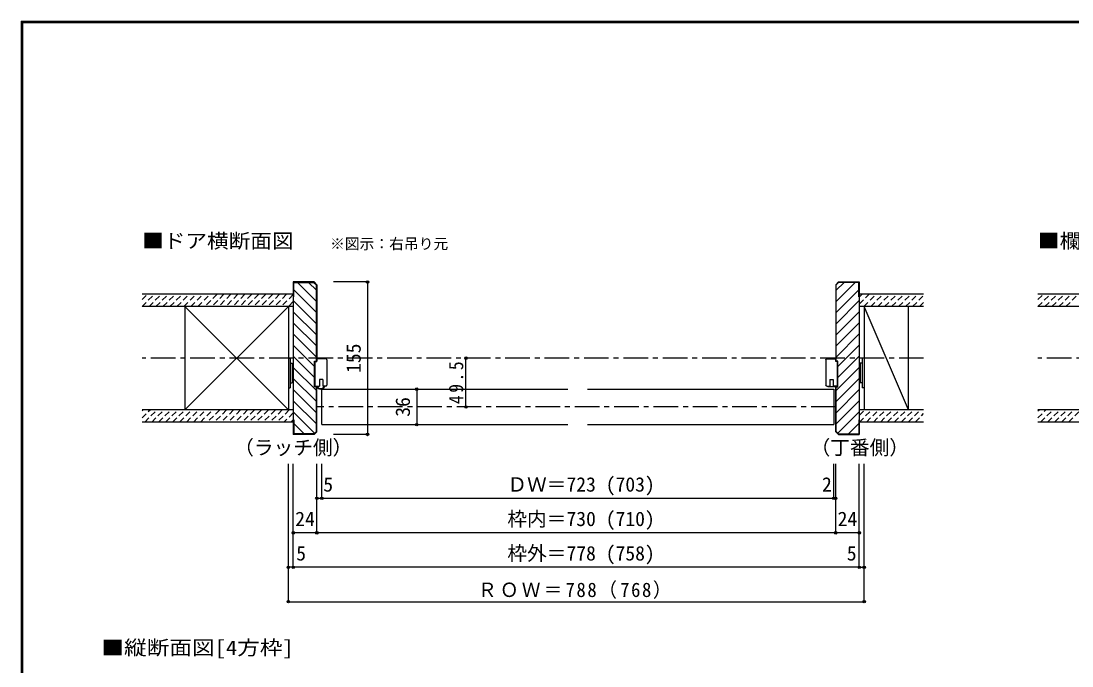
# Model space of a CAD drawing. Units: millimetres at full size, sheet at 1:5. Extents: x -975 to 975, y -715 to 698.
# Drawn here: x -975 to 93, y 43 to 698 of the extents above; entities that cross this region are included whole.
import ezdxf
from ezdxf.enums import TextEntityAlignment as Align

# ---------------------------------------------------------------- set-up
doc = ezdxf.new("R2010")
doc.units = ezdxf.units.MM
doc.header["$LTSCALE"] = 5
doc.header["$PDMODE"] = 32
doc.header["$PDSIZE"] = 2.5
doc.linetypes.add('CHAIN1', pattern=[8, 5, -1, 1, -1])
doc.linetypes.add('DASHED1', pattern=[1.8, 1.2, -0.6])
for name, color, linetype in [('0-0_補助線', 3, 'Continuous'), ('0-1_通り芯', 4, 'CHAIN1'), ('0-3_仕上げ', 2, 'Continuous'), ('0-6_扉', 6, 'Continuous'), ('0-A_文字', 7, 'Continuous'), ('0-B_寸法', 7, 'Continuous'), ('0-C_ハッチ', 4, 'DASHED1'), ('F-1_枠', 6, 'Continuous')]:
    doc.layers.add(name, color=color, linetype=linetype)
doc.styles.add('ＭＳ ゴシック', font='')
doc.styles.get('ＭＳ ゴシック').set_extended_font_data('MS Gothic')

# ---------------------------------------------------------------- blocks, each defined once
blk = doc.blocks.new('03')
at = {"layer": '0-0_補助線', "color": 7}
for p, q in [((-4.902, -11.686), (-4.902, 13.314)), ((5.898, 16.314), (-3.102, 16.314)), ((6.898, 15.314), (6.898, -10.686)), ((2.798, -4.686), (2.798, -11.686)), ((-4.902, -11.686), (-0.602, -11.686)), ((5.898, -11.686), (2.798, -11.686))]:
    blk.add_line(p, q, dxfattribs=at)
for points in [[(-4.902, 13.314), (-3.102, 13.314), (-3.102, 16.314)], [(2.798, -4.686), (-0.602, -4.686), (-0.602, -11.686)]]:
    blk.add_lwpolyline(points, dxfattribs=at)
for centre, radius, start, end in [((5.898, 15.314), 1, 0, 90), ((0.862, -10.205), 3.887, 202.39487, 337.60513), ((5.898, -10.686), 1, 270, 0)]:
    blk.add_arc(centre, radius, start, end, dxfattribs=at)
blk = doc.blocks.new('02')
at = {"layer": '0-0_補助線', "color": 7}
for p, q in [((-4.998, -10.239), (-4.998, 14.761)), ((5.802, 17.761), (-3.198, 17.761)), ((6.802, 16.761), (6.802, -9.239)), ((-4.998, -10.239), (-0.698, -10.239)), ((2.702, -3.239), (2.702, -10.239)), ((5.802, -10.239), (2.702, -10.239)), ((5.002, -10.239), (4.402, -10.839))]:
    blk.add_line(p, q, dxfattribs=at)
for points in [[(-4.998, 14.761), (-3.198, 14.761), (-3.198, 17.761)], [(-3.469, -10.239), (-2.869, -10.839), (4.402, -10.839)], [(2.702, -3.239), (-0.698, -3.239), (-0.698, -10.239)]]:
    blk.add_lwpolyline(points, dxfattribs=at)
for centre, start, end in [((5.802, 16.761), 0, 90), ((5.802, -9.239), 270, 0)]:
    blk.add_arc(centre, 1, start, end, dxfattribs=at)

msp = doc.modelspace()

# ---------------------------------------------------------------- linework, layer by layer
at = {"layer": '0-0_補助線'}
for p, q in [((-698.451, 433.167), (-698.451, 278.167)), ((-677.279, 433.167), (-698.451, 433.167)), ((-677.486, 432.667), (-674.95, 430.131)), ((-677.279, 433.167), (-674.451, 430.338)), ((-674.95, 352.671), (-674.95, 430.131)), ((-674.451, 430.338), (-674.451, 352.671)), ((-144.622, 433.167), (-147.451, 430.338)), ((-147.451, 430.338), (-147.451, 352.671)), ((-144.415, 432.667), (-146.951, 430.131)), ((-146.951, 352.671), (-146.951, 430.131)), ((-144.622, 433.167), (-123.451, 433.167)), ((-123.951, 432.667), (-144.415, 432.667)), ((-123.951, 418.167), (-123.951, 432.667)), ((-123.451, 433.167), (-123.451, 278.167)), ((-697.951, 418.167), (-698.451, 418.167)), ((-123.951, 418.167), (-123.451, 418.167)), ((-145.184, 352.671), (-147.451, 352.671)), ((-145.184, 326.671), (-145.184, 352.671)), ((-674.451, 326.671), (-676.717, 326.671)), ((-674.95, 281.202), (-674.95, 326.671)), ((-674.451, 280.995), (-674.451, 326.671)), ((-147.451, 326.671), (-145.184, 326.671)), ((-147.451, 280.995), (-147.451, 326.671)), ((-146.951, 281.202), (-146.951, 326.671)), ((-697.951, 293.167), (-698.451, 293.167)), ((-697.951, 293.167), (-697.951, 278.667)), ((-123.951, 293.167), (-123.951, 278.667)), ((-123.951, 293.167), (-123.451, 293.167)), ((-677.279, 278.167), (-698.451, 278.167)), ((-677.486, 278.667), (-697.951, 278.667)), ((-677.486, 278.667), (-674.95, 281.202)), ((-677.279, 278.167), (-674.451, 280.995)), ((-144.622, 278.167), (-147.451, 280.995)), ((-144.415, 278.667), (-146.951, 281.202)), ((-144.622, 278.167), (-123.451, 278.167)), ((-144.415, 278.667), (-123.951, 278.667))]:
    msp.add_line(p, q, dxfattribs=at)
at = {"layer": '0-0_補助線', "color": 4}
for p, q in [((-694.284, 432.667), (-674.95, 413.333)), ((-682.97, 432.667), (-674.95, 424.647)), ((-138.931, 432.667), (-146.951, 424.647)), ((-127.617, 432.667), (-146.951, 413.333)), ((-697.951, 425.02), (-674.95, 402.019)), ((-123.951, 425.02), (-146.951, 402.019)), ((-698.451, 414.206), (-674.95, 390.706)), ((-123.451, 414.206), (-146.951, 390.706)), ((-698.451, 402.892), (-674.95, 379.392)), ((-123.451, 402.892), (-146.951, 379.392)), ((-698.451, 391.578), (-674.95, 368.078)), ((-123.451, 391.578), (-146.951, 368.078)), ((-698.451, 380.265), (-674.95, 356.765)), ((-123.451, 380.265), (-146.951, 356.765)), ((-698.451, 368.951), (-676.717, 347.218)), ((-123.451, 368.951), (-145.184, 347.218)), ((-698.451, 357.637), (-676.717, 335.904)), ((-123.451, 357.637), (-145.184, 335.904)), ((-698.451, 346.324), (-674.95, 322.824)), ((-123.451, 346.324), (-146.951, 322.824)), ((-698.451, 335.009), (-674.95, 311.51)), ((-123.451, 335.009), (-146.951, 311.51)), ((-698.451, 323.696), (-674.95, 300.196)), ((-123.451, 323.696), (-146.951, 300.196)), ((-698.451, 312.382), (-674.95, 288.882)), ((-123.451, 312.382), (-146.951, 288.882)), ((-698.451, 301.069), (-676.767, 279.386)), ((-123.451, 301.069), (-145.134, 279.386)), ((-697.951, 289.255), (-687.362, 278.667)), ((-123.951, 289.255), (-134.539, 278.667))]:
    msp.add_line(p, q, dxfattribs=at)
at = {"layer": '0-0_補助線', "color": 7}
for p, q in [((-703.426, 355.667), (-701.426, 355.667)), ((-703.426, 355.667), (-703.426, 325.667)), ((-701.426, 355.667), (-701.426, 325.667)), ((-120.475, 355.667), (-120.475, 325.667)), ((-118.475, 355.667), (-120.475, 355.667)), ((-118.475, 355.667), (-118.475, 325.667)), ((-701.426, 350.667), (-699.426, 350.667)), ((-699.426, 350.667), (-699.426, 330.667)), ((-699.426, 349.667), (-698.451, 349.667)), ((-122.475, 349.667), (-123.451, 349.667)), ((-120.475, 350.667), (-122.475, 350.667)), ((-122.475, 350.667), (-122.475, 330.667)), ((-699.426, 331.667), (-698.451, 331.667)), ((-122.475, 331.667), (-123.451, 331.667)), ((-703.426, 325.667), (-701.426, 325.667)), ((-701.426, 330.667), (-699.426, 330.667)), ((-120.475, 330.667), (-122.475, 330.667)), ((-118.475, 325.667), (-120.475, 325.667))]:
    msp.add_line(p, q, dxfattribs=at)
at = {"layer": '0-0_補助線'}
for points in [[(-697.951, 418.167), (-697.951, 432.667), (-677.486, 432.667)], [(-676.717, 326.671), (-676.717, 352.671), (-674.451, 352.671)]]:
    msp.add_lwpolyline(points, dxfattribs=at)
at = {"layer": '0-0_補助線', "color": 7}
msp.add_arc((-670.486, 328.652), 4.487, 199.27144, 340.72855, dxfattribs=at)
at = {"layer": '0-1_通り芯'}
for p, q in [((-58.066, 355.667), (-852.05, 355.667)), ((852.05, 355.667), (58.066, 355.667)), ((-147.451, 306.167), (-674.451, 306.167))]:
    msp.add_line(p, q, dxfattribs=at)
at = {"layer": '0-3_仕上げ'}
for p, q in [((-698.451, 420.667), (-852.05, 420.667)), ((-58.066, 420.667), (-123.451, 420.667)), ((211.666, 420.667), (58.066, 420.667)), ((-698.451, 408.167), (-852.05, 408.167)), ((-58.066, 408.167), (-123.451, 408.167)), ((211.666, 408.167), (58.066, 408.167)), ((-698.451, 303.167), (-852.05, 303.167)), ((-58.066, 303.167), (-123.451, 303.167)), ((211.666, 303.167), (58.066, 303.167)), ((-698.451, 290.667), (-852.05, 290.667)), ((-58.066, 290.667), (-123.451, 290.667)), ((211.666, 290.667), (58.066, 290.667))]:
    msp.add_line(p, q, dxfattribs=at)
at = {"layer": '0-3_仕上げ', "color": 3}
for p, q in [((-808.426, 408.167), (-808.426, 303.167)), ((-703.426, 408.167), (-703.426, 303.167)), ((-118.475, 408.167), (-118.475, 303.167)), ((-73.475, 303.167), (-73.475, 408.167))]:
    msp.add_line(p, q, dxfattribs=at)
at = {"layer": '0-3_仕上げ', "color": 7}
for p, q in [((-703.426, 303.167), (-808.426, 408.167)), ((-808.426, 303.167), (-703.426, 408.167)), ((-73.475, 303.167), (-118.475, 408.167))]:
    msp.add_line(p, q, dxfattribs=at)
at = {"layer": '0-6_扉'}
for p, q in [((-399.451, 324.167), (-149.451, 324.167)), ((-149.451, 324.167), (-149.451, 288.167)), ((-669.451, 288.167), (-419.451, 288.167)), ((-399.451, 288.167), (-149.451, 288.167))]:
    msp.add_line(p, q, dxfattribs=at)
msp.add_lwpolyline([(-669.451, 288.167), (-669.451, 324.167), (-419.451, 324.167)], dxfattribs=at)
at = {"layer": '0-B_寸法', "color": 4}
for p, q in [((-623.029, 433.167), (-657.551, 433.167)), ((-523.029, 306.167), (-523.029, 355.667)), ((-573.029, 324.167), (-573.029, 288.167)), ((-703.426, 143.167), (-703.426, 248.167)), ((-698.451, 143.167), (-698.451, 248.167)), ((-698.451, 143.167), (-698.451, 248.167)), ((-674.451, 178.167), (-674.451, 248.167)), ((-669.451, 213.167), (-669.451, 248.167)), ((-149.451, 213.167), (-149.451, 248.167)), ((-147.451, 178.167), (-147.451, 248.167)), ((-123.451, 143.167), (-123.451, 248.167)), ((-123.451, 143.167), (-123.451, 248.167)), ((-118.475, 143.167), (-118.475, 248.167)), ((-147.451, 213.167), (-674.451, 213.167)), ((-123.451, 178.167), (-698.451, 178.167)), ((-703.426, 108.167), (-703.426, 143.167)), ((-698.451, 143.167), (-703.426, 143.167)), ((-123.451, 143.167), (-698.451, 143.167)), ((-123.451, 143.167), (-118.475, 143.167)), ((-118.475, 108.167), (-118.475, 143.167)), ((-703.426, 108.167), (-118.475, 108.167))]:
    msp.add_line(p, q, dxfattribs=at)
msp.add_lwpolyline([(-623.029, 433.167), (-623.029, 278.167), (-657.551, 278.167)], dxfattribs=at)
at = {"layer": '0-B_寸法'}
for p in [(-623.029, 433.167), (-523.029, 355.667), (-573.029, 324.167), (-523.029, 306.167), (-573.029, 288.167), (-623.029, 278.167), (-674.451, 213.167), (-669.451, 213.167), (-149.451, 213.167), (-147.451, 213.167), (-698.451, 178.167), (-674.451, 178.167), (-147.451, 178.167), (-123.451, 178.167), (-703.426, 143.167), (-698.451, 143.167), (-123.451, 143.167), (-118.475, 143.167), (-703.426, 108.167), (-118.475, 108.167)]:
    msp.add_point(p, dxfattribs=at)
at = {"layer": '0-C_ハッチ'}
for p, q in [((-852.05, 415.238), (-846.621, 420.667)), ((-852.05, 408.167), (-839.55, 420.667)), ((-844.979, 408.167), (-832.479, 420.667)), ((-837.908, 408.167), (-825.408, 420.667)), ((-830.837, 408.167), (-818.337, 420.667)), ((-823.766, 408.167), (-811.266, 420.667)), ((-816.695, 408.167), (-804.195, 420.667)), ((-809.624, 408.167), (-797.124, 420.667)), ((-802.553, 408.167), (-790.053, 420.667)), ((-795.482, 408.167), (-782.982, 420.667)), ((-775.911, 420.667), (-788.411, 408.167)), ((-768.84, 420.667), (-781.34, 408.167)), ((-761.769, 420.667), (-774.269, 408.167)), ((-754.697, 420.667), (-767.197, 408.167)), ((-747.626, 420.667), (-760.126, 408.167)), ((-740.555, 420.667), (-753.055, 408.167)), ((-733.484, 420.667), (-745.984, 408.167)), ((-726.413, 420.667), (-738.913, 408.167)), ((-719.342, 420.667), (-731.842, 408.167)), ((-712.271, 420.667), (-724.771, 408.167)), ((-705.2, 420.667), (-717.7, 408.167)), ((-698.451, 420.345), (-710.629, 408.167)), ((-123.451, 417.768), (-120.551, 420.667)), ((-123.451, 410.696), (-113.48, 420.667)), ((-118.909, 408.167), (-106.409, 420.667)), ((-111.838, 408.167), (-99.338, 420.667)), ((-104.767, 408.167), (-92.267, 420.667)), ((-97.696, 408.167), (-85.196, 420.667)), ((-90.625, 408.167), (-78.125, 420.667)), ((-83.554, 408.167), (-71.054, 420.667)), ((-76.483, 408.167), (-63.983, 420.667)), ((-69.412, 408.167), (-58.066, 419.512)), ((58.066, 415.238), (63.495, 420.667)), ((58.066, 408.167), (70.566, 420.667)), ((65.137, 408.167), (77.637, 420.667)), ((72.208, 408.167), (84.708, 420.667)), ((79.279, 408.167), (91.779, 420.667)), ((86.35, 408.167), (98.85, 420.667)), ((-698.451, 413.274), (-703.558, 408.167)), ((-62.341, 408.167), (-58.066, 412.441)), ((-852.05, 302.101), (-850.984, 303.167)), ((-852.05, 295.03), (-843.913, 303.167)), ((-849.342, 290.667), (-836.842, 303.167)), ((-842.271, 290.667), (-829.771, 303.167)), ((-835.2, 290.667), (-822.7, 303.167)), ((-828.129, 290.667), (-815.629, 303.167)), ((-821.058, 290.667), (-808.558, 303.167)), ((-813.987, 290.667), (-801.487, 303.167)), ((-806.916, 290.667), (-794.416, 303.167)), ((-799.845, 290.667), (-787.345, 303.167)), ((-792.774, 290.667), (-780.274, 303.167)), ((-773.202, 303.167), (-785.702, 290.667)), ((-766.131, 303.167), (-778.631, 290.667)), ((-759.06, 303.167), (-771.56, 290.667)), ((-751.989, 303.167), (-764.489, 290.667)), ((-744.918, 303.167), (-757.418, 290.667)), ((-737.847, 303.167), (-750.347, 290.667)), ((-730.776, 303.167), (-743.276, 290.667)), ((-723.705, 303.167), (-736.205, 290.667)), ((-716.634, 303.167), (-729.134, 290.667)), ((-709.563, 303.167), (-722.063, 290.667)), ((-702.492, 303.167), (-714.992, 290.667)), ((-698.451, 300.137), (-707.921, 290.667)), ((-123.451, 297.559), (-117.843, 303.167)), ((-123.361, 290.578), (-110.772, 303.167)), ((-116.201, 290.667), (-103.701, 303.167)), ((-109.13, 290.667), (-96.63, 303.167)), ((-102.059, 290.667), (-89.559, 303.167)), ((-94.988, 290.667), (-82.488, 303.167)), ((-87.917, 290.667), (-75.417, 303.167)), ((-80.846, 290.667), (-68.346, 303.167)), ((-73.775, 290.667), (-61.275, 303.167)), ((-66.704, 290.667), (-58.066, 299.304)), ((58.066, 302.101), (59.132, 303.167)), ((58.066, 295.03), (66.203, 303.167)), ((60.774, 290.667), (73.274, 303.167)), ((67.845, 290.667), (80.345, 303.167)), ((74.916, 290.667), (87.416, 303.167)), ((81.988, 290.667), (94.488, 303.167)), ((89.059, 290.667), (101.559, 303.167)), ((-698.451, 293.066), (-700.85, 290.667))]:
    msp.add_line(p, q, dxfattribs=at)
at = {"layer": 'F-1_枠'}
for p, q in [((-975, 698.333), (-975, -698.333)), ((-975, 698.333), (975, 698.333)), ((-975, 697.5), (975, 697.5)), ((-975, 696.667), (975, 696.667)), ((-974.167, 698.333), (-974.167, -698.333)), ((-973.333, 698.333), (-973.333, -698.333))]:
    msp.add_line(p, q, dxfattribs=at)

# ---------------------------------------------------------------- block references
at = {"layer": '0-0_補助線'}
msp.add_blockref('03', (-671.349, 338.858), dxfattribs=at)
at = {"layer": '0-0_補助線', "xscale": -1}
msp.add_blockref('02', (-150.648, 337.41), dxfattribs=at)

# ---------------------------------------------------------------- texts
at = {"layer": '0-A_文字', "style": 'ＭＳ ゴシック'}
for s, width, p in [('■ドア横断面図', 1.1, (-852.05, 463.167)), ('■欄間横断面図', 1.1, (58.066, 463.167)), ('■縦断面図[4方枠]', 1.15, (-893.333, 49.756))]:
    msp.add_text(s, height=14.66, dxfattribs=dict(at, width=width)).set_placement(p, align=Align.BOTTOM_LEFT)
for s, height, p in [('※図示：右吊り元', 11, (-661.071, 463.167)), ('（ラッチ側）', 14.66, (-758.451, 253.167)), ('（丁番側）', 14.66, (-172.951, 253.167))]:
    msp.add_text(s, height=height, dxfattribs=at).set_placement(p, align=Align.BOTTOM_LEFT)
at = {"layer": '0-B_寸法', "style": 'ＭＳ ゴシック'}
for s, p in [('155', (-625.529, 340.667)), ('36', (-575.529, 296.167))]:
    msp.add_text(s, height=14.66, rotation=90, dxfattribs=at).set_placement(p, align=Align.BOTTOM_LEFT)
for s, p in [('ＤＷ＝723 (703)', (-480.951, 215.667)), ('5', (-667.965, 215.667)), ('2', (-161.346, 215.667)), ('24', (-696.451, 180.667)), ('枠内＝730 (710)', (-480.951, 180.667)), ('24', (-145.451, 180.667)), ('5', (-695.462, 145.667)), ('枠外＝778 (758)', (-480.951, 145.667)), ('5', (-136.155, 145.667))]:
    msp.add_text(s, height=14.66, dxfattribs=at).set_placement(p, align=Align.BOTTOM_LEFT)
at = {"layer": '0-B_寸法', "insert": (-525.529, 309.042), "char_height": 14.66, "attachment_point": 7, "rotation": 90, "style": 'ＭＳ ゴシック'}
msp.add_mtext('\\T1.28;\\W0.9;49.5', dxfattribs=at)
at = {"layer": '0-B_寸法', "insert": (-510.75, 111.054), "char_height": 14.66, "attachment_point": 7, "style": 'ＭＳ ゴシック'}
msp.add_mtext('\\T1.17;\\W0.95;ＲＯＷ＝788（768）', dxfattribs=at)

doc.saveas('drawing.dxf')
